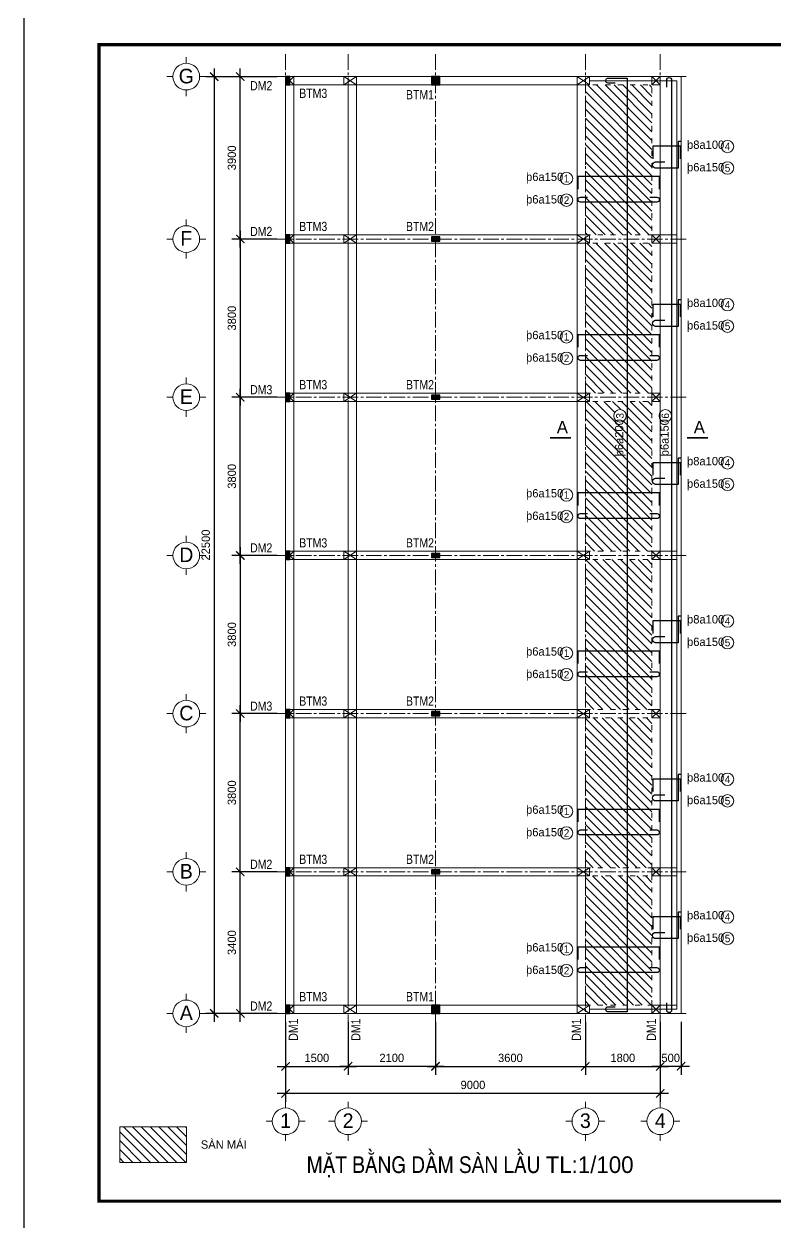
# Model space of a CAD drawing. Header units: inches. Extents: x 566748 to 757280, y 592180 to 740680.
# Drawn here: x 566748 to 584791, y 622342 to 651119 of the extents above; entities that cross this region are included whole.
import ezdxf
from ezdxf.enums import TextEntityAlignment as Align

# ---------------------------------------------------------------- set-up
doc = ezdxf.new("R2010")
doc.units = ezdxf.units.IN
doc.header["$MEASUREMENT"] = 0
for name, pattern in [('ACAD_ISO03W100', [30, 12, -18]), ('ACAD_ISO10W100', [18, 12, -3, 0, -3]), ('CENTER2', [1.125, 0.75, -0.125, 0.125, -0.125])]:
    doc.linetypes.add(name, pattern=pattern)
for name, color, linetype in [('cot', 123, 'Continuous'), ('LAYER7', 7, 'Continuous'), ('TEXT', 4, 'Continuous')]:
    doc.layers.add(name, color=color, linetype=linetype)
for name, color, linetype, lineweight in [('HACTH', 8, 'Continuous', 5), ('NET CB', 2, 'Continuous', 20), ('NET GHI CHU', 7, 'Continuous', 13), ('NET KICH THUOC', 9, 'Continuous', 13), ('NET THEP DAI', 3, 'Continuous', 30), ('NET TRUC', 8, 'ACAD_ISO10W100', 9)]:
    doc.layers.add(name, color=color, linetype=linetype, lineweight=lineweight)
doc.styles.add('chu dan', font='Fonts5.ttf', dxfattribs={"height": 350})
doc.styles.add('DIM', font='Fonts5.ttf')
doc.styles.get("Standard").update_dxf_attribs({"font": 'VHELVEN0.TTF'})
doc.styles.add('TEXT', font='Fonts5.ttf')
doc.styles.add('VNAVO', font='VARIALN.TTF', dxfattribs={"width": 1.1})
doc.styles.add('VNIHELVE', font='Fonts5.ttf', dxfattribs={"height": 180})
doc.dimstyles.new('M 1-100', dxfattribs={"dimtxt": 200, "dimasz": 200, "dimexe": 200, "dimexo": 200, "dimgap": 100, "dimtad": 1, "dimtoh": 1, "dimdec": 0, "dimzin": 0, "dimdsep": 46, "dimtxsty": 'DIM', "dimblk": 'ARCHTICK', "dimcen": 200, "dimdle": 200, "dimadec": 0, "dimazin": 0, "dimtfac": 1, "dimtdec": 0, "dimtix": 1, "dimtofl": 0, "dimtmove": 2, "dimatfit": 3, "dimfxl": 1, "dimtolj": 1, "dimtzin": 0, "dimarcsym": 0})

# ---------------------------------------------------------------- blocks, each defined once
blk = doc.blocks.new('_ArchTick')
at = {"color": 0, "linetype": 'ByBlock', "const_width": 0.15}
blk.add_lwpolyline([(-0.5, -0.5), (0.5, 0.5)], dxfattribs=at)
blk = doc.blocks.new('*D596')
at = {"layer": 'Defpoints', "color": 0}
for p in [(571945, 630753), (573034, 630753), (573034, 627353)]:
    blk.add_point(p, dxfattribs=at)
at = {"layer": 'NET KICH THUOC', "color": 0, "lineweight": -2}
for p, q in [((571945, 627153), (571945, 630953)), ((572834, 630753), (571745, 630753)), ((572834, 627353), (571745, 627353))]:
    blk.add_line(p, q, dxfattribs=at)
at = {"layer": 'NET KICH THUOC', "color": 0, "lineweight": -2, "xscale": 200, "yscale": 200, "zscale": 200}
for p, rotation in [((571945, 630753), 90), ((571945, 627353), 270)]:
    blk.add_blockref('_ArchTick', p, dxfattribs=dict(at, rotation=rotation))
at = {"layer": 'NET KICH THUOC', "color": 0, "insert": (571743, 629053), "char_height": 200, "attachment_point": 5, "rotation": 90, "style": 'DIM'}
blk.add_mtext('\\A1;3400', dxfattribs=at)
blk = doc.blocks.new('*D597')
at = {"layer": 'Defpoints', "color": 0}
for p in [(571945, 634553), (573034, 634553), (573034, 630753)]:
    blk.add_point(p, dxfattribs=at)
at = {"layer": 'NET KICH THUOC', "color": 0, "lineweight": -2}
for p, q in [((572834, 634553), (571745, 634553)), ((571945, 630553), (571945, 634753)), ((572834, 630753), (571745, 630753))]:
    blk.add_line(p, q, dxfattribs=at)
at = {"layer": 'NET KICH THUOC', "color": 0, "lineweight": -2, "xscale": 200, "yscale": 200, "zscale": 200}
for p, rotation in [((571945, 634553), 90), ((571945, 630753), 270)]:
    blk.add_blockref('_ArchTick', p, dxfattribs=dict(at, rotation=rotation))
at = {"layer": 'NET KICH THUOC', "color": 0, "insert": (571743, 632653), "char_height": 200, "attachment_point": 5, "rotation": 90, "style": 'DIM'}
blk.add_mtext('\\A1;3800', dxfattribs=at)
blk = doc.blocks.new('*D598')
at = {"layer": 'Defpoints', "color": 0}
for p in [(573034, 638353), (571945, 634553), (573034, 634553)]:
    blk.add_point(p, dxfattribs=at)
at = {"layer": 'NET KICH THUOC', "color": 0, "lineweight": -2}
for p, q in [((572834, 638353), (571745, 638353)), ((571945, 638553), (571945, 634353)), ((572834, 634553), (571745, 634553))]:
    blk.add_line(p, q, dxfattribs=at)
at = {"layer": 'NET KICH THUOC', "color": 0, "lineweight": -2, "xscale": 200, "yscale": 200, "zscale": 200}
for p, rotation in [((571945, 638353), 90), ((571945, 634553), 270)]:
    blk.add_blockref('_ArchTick', p, dxfattribs=dict(at, rotation=rotation))
at = {"layer": 'NET KICH THUOC', "color": 0, "insert": (571743, 636453), "char_height": 200, "attachment_point": 5, "rotation": 90, "style": 'DIM'}
blk.add_mtext('\\A1;3800', dxfattribs=at)
blk = doc.blocks.new('*D599')
at = {"layer": 'Defpoints', "color": 0}
for p in [(571945, 642153), (573034, 642153), (573034, 638353)]:
    blk.add_point(p, dxfattribs=at)
at = {"layer": 'NET KICH THUOC', "color": 0, "lineweight": -2}
for p, q in [((571945, 638153), (571945, 642353)), ((572834, 642153), (571745, 642153)), ((572834, 638353), (571745, 638353))]:
    blk.add_line(p, q, dxfattribs=at)
at = {"layer": 'NET KICH THUOC', "color": 0, "lineweight": -2, "xscale": 200, "yscale": 200, "zscale": 200}
for p, rotation in [((571945, 642153), 90), ((571945, 638353), 270)]:
    blk.add_blockref('_ArchTick', p, dxfattribs=dict(at, rotation=rotation))
at = {"layer": 'NET KICH THUOC', "color": 0, "insert": (571743, 640253), "char_height": 200, "attachment_point": 5, "rotation": 90, "style": 'DIM'}
blk.add_mtext('\\A1;3800', dxfattribs=at)
blk = doc.blocks.new('*D600')
at = {"layer": 'Defpoints', "color": 0}
for p in [(573034, 645953), (571945, 642153), (573034, 642153)]:
    blk.add_point(p, dxfattribs=at)
at = {"layer": 'NET KICH THUOC', "color": 0, "lineweight": -2}
for p, q in [((571945, 646153), (571945, 641953)), ((572834, 645953), (571745, 645953)), ((572834, 642153), (571745, 642153))]:
    blk.add_line(p, q, dxfattribs=at)
at = {"layer": 'NET KICH THUOC', "color": 0, "lineweight": -2, "xscale": 200, "yscale": 200, "zscale": 200}
for p, rotation in [((571945, 645953), 90), ((571945, 642153), 270)]:
    blk.add_blockref('_ArchTick', p, dxfattribs=dict(at, rotation=rotation))
at = {"layer": 'NET KICH THUOC', "color": 0, "insert": (571743, 644053), "char_height": 200, "attachment_point": 5, "rotation": 90, "style": 'DIM'}
blk.add_mtext('\\A1;3800', dxfattribs=at)
blk = doc.blocks.new('*D601')
at = {"layer": 'Defpoints', "color": 0}
for p in [(571945, 649853), (573034, 649853), (573034, 645953)]:
    blk.add_point(p, dxfattribs=at)
at = {"layer": 'NET KICH THUOC', "color": 0, "lineweight": -2}
for p, q in [((572834, 649853), (571745, 649853)), ((571945, 645753), (571945, 650053)), ((572834, 645953), (571745, 645953))]:
    blk.add_line(p, q, dxfattribs=at)
at = {"layer": 'NET KICH THUOC', "color": 0, "lineweight": -2, "xscale": 200, "yscale": 200, "zscale": 200}
for p, rotation in [((571945, 649853), 90), ((571945, 645953), 270)]:
    blk.add_blockref('_ArchTick', p, dxfattribs=dict(at, rotation=rotation))
at = {"layer": 'NET KICH THUOC', "color": 0, "insert": (571743, 647903), "char_height": 200, "attachment_point": 5, "rotation": 90, "style": 'DIM'}
blk.add_mtext('\\A1;3900', dxfattribs=at)
blk = doc.blocks.new('*D602')
at = {"layer": 'Defpoints', "color": 0}
for p in [(573034, 649853), (571318, 627353), (573034, 627353)]:
    blk.add_point(p, dxfattribs=at)
at = {"layer": 'NET KICH THUOC', "color": 0, "lineweight": -2}
for p, q in [((572834, 649853), (571118, 649853)), ((571318, 650053), (571318, 627153)), ((572834, 627353), (571118, 627353))]:
    blk.add_line(p, q, dxfattribs=at)
at = {"layer": 'NET KICH THUOC', "color": 0, "lineweight": -2, "xscale": 200, "yscale": 200, "zscale": 200}
for p, rotation in [((571318, 649853), 90), ((571318, 627353), 270)]:
    blk.add_blockref('_ArchTick', p, dxfattribs=dict(at, rotation=rotation))
at = {"layer": 'NET KICH THUOC', "color": 0, "insert": (571116, 638603), "char_height": 200, "attachment_point": 5, "rotation": 90, "style": 'DIM'}
blk.add_mtext('\\A1;22500', dxfattribs=at)
blk = doc.blocks.new('TRM')
at = {"layer": 'NET GHI CHU', "linetype": 'Continuous', "ltscale": 400}
for p, q in [((0, -150), (0, 0)), ((-320, -470), (-470, -470)), ((320, -470), (470, -470)), ((0, -790), (0, -940))]:
    blk.add_line(p, q, dxfattribs=at)
blk.add_circle((0, -470), 320, dxfattribs=at)
at = {"layer": 'NET GHI CHU', "style": 'chu dan'}
blk.add_attdef('TR', text='', height=350, dxfattribs=at).set_placement((0, -470), align=Align.MIDDLE_CENTER)
blk = doc.blocks.new('*D603')
at = {"layer": 'Defpoints', "color": 0}
for p in [(573034, 627353), (574534, 627353), (574534, 626081)]:
    blk.add_point(p, dxfattribs=at)
at = {"layer": 'NET KICH THUOC', "color": 0, "lineweight": -2}
for p, q in [((573034, 627153), (573034, 625881)), ((574534, 627153), (574534, 625881)), ((572834, 626081), (574734, 626081))]:
    blk.add_line(p, q, dxfattribs=at)
at = {"layer": 'NET KICH THUOC', "color": 0, "lineweight": -2, "xscale": 200, "yscale": 200, "zscale": 200, "rotation": 180}
blk.add_blockref('_ArchTick', (573034, 626081), dxfattribs=at)
at = {"layer": 'NET KICH THUOC', "color": 0, "lineweight": -2, "xscale": 200, "yscale": 200, "zscale": 200}
blk.add_blockref('_ArchTick', (574534, 626081), dxfattribs=at)
at = {"layer": 'NET KICH THUOC', "color": 0, "insert": (573784, 626283), "char_height": 200, "attachment_point": 5, "style": 'DIM'}
blk.add_mtext('\\A1;1500', dxfattribs=at)
blk = doc.blocks.new('*D604')
at = {"layer": 'Defpoints', "color": 0}
for p in [(580234, 627353), (582034, 627353), (582034, 626081)]:
    blk.add_point(p, dxfattribs=at)
at = {"layer": 'NET KICH THUOC', "color": 0, "lineweight": -2}
for p, q in [((580234, 627153), (580234, 625881)), ((582034, 627153), (582034, 625881)), ((580034, 626081), (582234, 626081))]:
    blk.add_line(p, q, dxfattribs=at)
at = {"layer": 'NET KICH THUOC', "color": 0, "lineweight": -2, "xscale": 200, "yscale": 200, "zscale": 200, "rotation": 180}
blk.add_blockref('_ArchTick', (580234, 626081), dxfattribs=at)
at = {"layer": 'NET KICH THUOC', "color": 0, "lineweight": -2, "xscale": 200, "yscale": 200, "zscale": 200}
blk.add_blockref('_ArchTick', (582034, 626081), dxfattribs=at)
at = {"layer": 'NET KICH THUOC', "color": 0, "insert": (581134, 626283), "char_height": 200, "attachment_point": 5, "style": 'DIM'}
blk.add_mtext('\\A1;1800', dxfattribs=at)
blk = doc.blocks.new('*D605')
at = {"layer": 'Defpoints', "color": 0}
for p in [(573034, 627353), (582034, 627353), (573034, 625432)]:
    blk.add_point(p, dxfattribs=at)
at = {"layer": 'NET KICH THUOC', "color": 0, "lineweight": -2}
for p, q in [((573034, 627153), (573034, 625232)), ((582034, 627153), (582034, 625232)), ((582234, 625432), (572834, 625432))]:
    blk.add_line(p, q, dxfattribs=at)
at = {"layer": 'NET KICH THUOC', "color": 0, "lineweight": -2, "xscale": 200, "yscale": 200, "zscale": 200, "rotation": 180}
blk.add_blockref('_ArchTick', (573034, 625432), dxfattribs=at)
at = {"layer": 'NET KICH THUOC', "color": 0, "lineweight": -2, "xscale": 200, "yscale": 200, "zscale": 200}
blk.add_blockref('_ArchTick', (582034, 625432), dxfattribs=at)
at = {"layer": 'NET KICH THUOC', "color": 0, "insert": (577534, 625634), "char_height": 200, "attachment_point": 5, "style": 'DIM'}
blk.add_mtext('\\A1;9000', dxfattribs=at)
blk = doc.blocks.new('*D606')
at = {"layer": 'Defpoints', "color": 0}
for p in [(574534, 627353), (576634, 627353), (574534, 626081)]:
    blk.add_point(p, dxfattribs=at)
at = {"layer": 'NET KICH THUOC', "color": 0, "lineweight": -2}
for p, q in [((574534, 627153), (574534, 625881)), ((576634, 627153), (576634, 625881)), ((576834, 626081), (574334, 626081))]:
    blk.add_line(p, q, dxfattribs=at)
at = {"layer": 'NET KICH THUOC', "color": 0, "lineweight": -2, "xscale": 200, "yscale": 200, "zscale": 200, "rotation": 180}
blk.add_blockref('_ArchTick', (574534, 626081), dxfattribs=at)
at = {"layer": 'NET KICH THUOC', "color": 0, "lineweight": -2, "xscale": 200, "yscale": 200, "zscale": 200}
blk.add_blockref('_ArchTick', (576634, 626081), dxfattribs=at)
at = {"layer": 'NET KICH THUOC', "color": 0, "insert": (575584, 626283), "char_height": 200, "attachment_point": 5, "style": 'DIM'}
blk.add_mtext('\\A1;2100', dxfattribs=at)
blk = doc.blocks.new('SH')
at = {"layer": 'NET GHI CHU'}
blk.add_circle((0, 0), 150, dxfattribs=at)
at = {"layer": 'NET GHI CHU', "style": 'VNIHELVE'}
blk.add_attdef('1', text='', height=180, dxfattribs=at).set_placement((0, 0), align=Align.MIDDLE_CENTER)
blk = doc.blocks.new('*D607')
at = {"layer": 'Defpoints', "color": 0}
for p in [(576634, 627353), (580234, 627353), (580234, 626081)]:
    blk.add_point(p, dxfattribs=at)
at = {"layer": 'NET KICH THUOC', "color": 0, "lineweight": -2}
for p, q in [((576634, 627153), (576634, 625881)), ((580234, 627153), (580234, 625881)), ((576434, 626081), (580434, 626081))]:
    blk.add_line(p, q, dxfattribs=at)
at = {"layer": 'NET KICH THUOC', "color": 0, "lineweight": -2, "xscale": 200, "yscale": 200, "zscale": 200, "rotation": 180}
blk.add_blockref('_ArchTick', (576634, 626081), dxfattribs=at)
at = {"layer": 'NET KICH THUOC', "color": 0, "lineweight": -2, "xscale": 200, "yscale": 200, "zscale": 200}
blk.add_blockref('_ArchTick', (580234, 626081), dxfattribs=at)
at = {"layer": 'NET KICH THUOC', "color": 0, "insert": (578434, 626283), "char_height": 200, "attachment_point": 5, "style": 'DIM'}
blk.add_mtext('\\A1;3600', dxfattribs=at)
blk = doc.blocks.new('MCD')
at = {"layer": 'NET GHI CHU'}
blk.add_lwpolyline([(0, 667, 50, 50, 0), (0, 0, 0, 0, 0)], format="xyseb", dxfattribs=at)
at = {"layer": 'TEXT', "linetype": 'ACAD_ISO03W100', "style": 'TEXT'}
blk.add_attdef('MCD', (139, 128), '', height=400, dxfattribs=at)
blk = doc.blocks.new('*D688')
at = {"layer": 'Defpoints', "color": 0}
for p in [(582034, 627353), (582534, 627353), (582034, 626081)]:
    blk.add_point(p, dxfattribs=at)
at = {"layer": 'NET KICH THUOC', "color": 0, "lineweight": -2}
for p, q in [((582034, 627153), (582034, 625881)), ((582534, 627153), (582534, 625881)), ((582734, 626081), (581834, 626081))]:
    blk.add_line(p, q, dxfattribs=at)
at = {"layer": 'NET KICH THUOC', "color": 0, "lineweight": -2, "xscale": 200, "yscale": 200, "zscale": 200, "rotation": 180}
blk.add_blockref('_ArchTick', (582034, 626081), dxfattribs=at)
at = {"layer": 'NET KICH THUOC', "color": 0, "lineweight": -2, "xscale": 200, "yscale": 200, "zscale": 200}
blk.add_blockref('_ArchTick', (582534, 626081), dxfattribs=at)
at = {"layer": 'NET KICH THUOC', "color": 0, "insert": (582284, 626283), "char_height": 200, "attachment_point": 5, "style": 'DIM'}
blk.add_mtext('\\A1;500', dxfattribs=at)

msp = doc.modelspace()

# ---------------------------------------------------------------- hatches: boundary and pattern name
at = {"layer": 'cot', "ltscale": 800}
for points in [[(573034.5, 649653.4), (573134.5, 649653.4), (573134.5, 649853.4), (573034.5, 649853.4)], [(576534.5, 649853.4), (576534.5, 649653.4), (576734.5, 649653.4), (576734.5, 649853.4)], [(573034.5, 645853.4), (573134.5, 645853.4), (573134.5, 646053.4), (573034.5, 646053.4)], [(576734.5, 645903.4), (576734.5, 646003.4), (576534.5, 646003.4), (576534.5, 645903.4)], [(573034.5, 642053.4), (573134.5, 642053.4), (573134.5, 642253.4), (573034.5, 642253.4)], [(576734.5, 642103.4), (576734.5, 642203.4), (576534.5, 642203.4), (576534.5, 642103.4)], [(573034.5, 638253.4), (573134.5, 638253.4), (573134.5, 638453.4), (573034.5, 638453.4)], [(576734.5, 638303.4), (576734.5, 638403.4), (576534.5, 638403.4), (576534.5, 638303.4)], [(573034.5, 634453.4), (573134.5, 634453.4), (573134.5, 634653.4), (573034.5, 634653.4)], [(576734.5, 634503.4), (576734.5, 634603.4), (576534.5, 634603.4), (576534.5, 634503.4)], [(573034.5, 630653.4), (573134.5, 630653.4), (573134.5, 630853.4), (573034.5, 630853.4)], [(576734.5, 630703.4), (576734.5, 630803.4), (576534.5, 630803.4), (576534.5, 630703.4)], [(573034.5, 627353.4), (573134.5, 627353.4), (573134.5, 627553.4), (573034.5, 627553.4)], [(576734.5, 627353.4), (576734.5, 627553.4), (576534.5, 627553.4), (576534.5, 627353.4)]]:
    msp.add_hatch(color=256, dxfattribs=at).paths.add_polyline_path(points)
at = {"layer": 'HACTH'}
h = msp.add_hatch(dxfattribs=at)
h.set_pattern_fill('ANSI31', color=256, scale=1200, angle=90, style=0)
h.paths.add_polyline_path([(580234.5, 627553.4), (581834.5, 627553.4), (581834.5, 630653.4), (580234.5, 630653.4)])
h.paths.add_polyline_path([(581834.5, 634453.4), (580234.5, 634453.4), (580234.5, 630853.4), (581834.5, 630853.4)])
h.paths.add_polyline_path([(581834.5, 638253.4), (580234.5, 638253.4), (580234.5, 634653.4), (581834.5, 634653.4)])
h.paths.add_polyline_path([(581834.5, 642053.4), (580234.5, 642053.4), (580234.5, 638453.4), (581834.5, 638453.4)])
h.paths.add_polyline_path([(580914.5, 641706.8, -1), (581214.5, 641706.8, -1)], flags=16)
h.paths.add_polyline_path([(581834.5, 645853.4), (580234.5, 645853.4), (580234.5, 642253.4), (581834.5, 642253.4)])
h.paths.add_polyline_path([(580234.5, 646053.4), (581834.5, 646053.4), (581834.5, 649653.4), (580234.5, 649653.4)])
h = msp.add_hatch(dxfattribs=at)
h.set_pattern_fill('ANSI31', color=256, scale=1200, angle=90, style=0)
h.set_pattern_definition([(135, (-28725, -25263.5), (-106.066017, -106.066017), [])])
h.paths.add_polyline_path([(570656.8, 624629.9), (569048.9, 624629.9), (569048.9, 623773.8), (570656.8, 623773.8)])

# ---------------------------------------------------------------- linework, layer by layer
at = {"layer": 'cot', "ltscale": 800}
for points in [[(573034.5, 649853.4), (573034.5, 649653.4), (573134.5, 649653.4), (573134.5, 649853.4)], [(576534.5, 649653.4), (576734.5, 649653.4), (576734.5, 649853.4), (576534.5, 649853.4)], [(573034.5, 646053.4), (573034.5, 645853.4), (573134.5, 645853.4), (573134.5, 646053.4)], [(576534.5, 645903.4), (576734.5, 645903.4), (576734.5, 646003.4), (576534.5, 646003.4)], [(573034.5, 642253.4), (573034.5, 642053.4), (573134.5, 642053.4), (573134.5, 642253.4)], [(576534.5, 642103.4), (576734.5, 642103.4), (576734.5, 642203.4), (576534.5, 642203.4)], [(573034.5, 638453.4), (573034.5, 638253.4), (573134.5, 638253.4), (573134.5, 638453.4)], [(576534.5, 638303.4), (576734.5, 638303.4), (576734.5, 638403.4), (576534.5, 638403.4)], [(573034.5, 634653.4), (573034.5, 634453.4), (573134.5, 634453.4), (573134.5, 634653.4)], [(576534.5, 634503.4), (576734.5, 634503.4), (576734.5, 634603.4), (576534.5, 634603.4)], [(573034.5, 630853.4), (573034.5, 630653.4), (573134.5, 630653.4), (573134.5, 630853.4)], [(576534.5, 630703.4), (576734.5, 630703.4), (576734.5, 630803.4), (576534.5, 630803.4)], [(573034.5, 627553.4), (573034.5, 627353.4), (573134.5, 627353.4), (573134.5, 627553.4)], [(576534.5, 627353.4), (576734.5, 627353.4), (576734.5, 627553.4), (576534.5, 627553.4)]]:
    msp.add_lwpolyline(points, close=True, dxfattribs=at)
at = {"layer": 'Defpoints', "linetype": 'Continuous', "ltscale": 0.08}
msp.add_lwpolyline([(566748.3, 621880.3), (608748.3, 621880.3), (608748.3, 651580.3), (566748.3, 651580.3)], close=True, dxfattribs=at)
at = {"layer": 'LAYER7', "linetype": 'Continuous', "const_width": 80}
msp.add_lwpolyline([(607748.3, 650617.8), (568548.3, 650617.8), (568548.3, 622842.9), (607748.3, 622842.9)], close=True, dxfattribs=at)
at = {"layer": 'NET CB', "ltscale": 800}
for p, q in [((573034.5, 649653.4), (573034.5, 649853.4)), ((573034.5, 649853.4), (582034.5, 649853.4)), ((581834.5, 649853.4), (582034.5, 649853.4)), ((582034.5, 649853.4), (582034.5, 627353.4)), ((582034.5, 649853.4), (582034.5, 649653.4)), ((574534.5, 649653.4), (573034.5, 649653.4)), ((582034.5, 627353.4), (581834.5, 627353.4))]:
    msp.add_line(p, q, dxfattribs=at)
msp.add_lwpolyline([(573034.5, 649853.4), (573234.5, 649853.4), (573234.5, 627353.4), (573034.5, 627353.4)], close=True, dxfattribs=at)
for points in [[(574534.5, 649853.4), (574734.5, 649853.4)], [(580034.5, 649853.4), (580234.5, 649853.4)], [(582534.5, 627353.4), (582534.5, 649853.4), (582034.5, 649853.4)], [(574534.5, 646053.4), (574534.5, 649653.4)], [(580034.5, 649653.4), (574734.5, 649653.4)], [(574734.5, 649653.4), (574734.5, 646053.4)], [(580034.5, 646053.4), (580034.5, 649653.4)], [(582434.5, 627453.4), (582434.5, 649753.4), (580334.5, 649753.4)], [(574534.5, 645853.4), (573034.5, 645853.4), (573034.5, 646053.4), (574534.5, 646053.4)], [(574534.5, 642253.4), (574534.5, 645853.4)], [(574734.5, 646053.4), (580034.5, 646053.4)], [(574734.5, 645853.4), (574734.5, 642253.4)], [(580034.5, 645853.4), (574734.5, 645853.4)], [(580034.5, 642253.4), (580034.5, 645853.4)], [(582034.5, 646053.4), (582434.5, 646053.4), (582434.5, 645853.4), (582034.5, 645853.4)], [(574534.5, 642053.4), (573034.5, 642053.4), (573034.5, 642253.4), (574534.5, 642253.4)], [(574534.5, 638453.4), (574534.5, 642053.4)], [(574734.5, 642253.4), (580034.5, 642253.4)], [(580034.5, 642053.4), (574734.5, 642053.4)], [(574734.5, 642053.4), (574734.5, 638453.4)], [(580034.5, 638453.4), (580034.5, 642053.4)], [(574534.5, 638253.4), (573034.5, 638253.4), (573034.5, 638453.4), (574534.5, 638453.4)], [(574734.5, 638453.4), (580034.5, 638453.4)], [(582034.5, 638453.4), (582434.5, 638453.4), (582434.5, 638253.4), (582034.5, 638253.4)], [(574534.5, 634653.4), (574534.5, 638253.4)], [(574734.5, 638253.4), (574734.5, 634653.4)], [(580034.5, 638253.4), (574734.5, 638253.4)], [(580034.5, 634653.4), (580034.5, 638253.4)], [(574534.5, 634453.4), (573034.5, 634453.4), (573034.5, 634653.4), (574534.5, 634653.4)], [(574734.5, 634653.4), (580034.5, 634653.4)], [(574534.5, 630853.4), (574534.5, 634453.4)], [(580034.5, 634453.4), (574734.5, 634453.4)], [(574734.5, 634453.4), (574734.5, 630853.4)], [(580034.5, 630853.4), (580034.5, 634453.4)], [(574534.5, 630653.4), (573034.5, 630653.4), (573034.5, 630853.4), (574534.5, 630853.4)], [(574734.5, 630853.4), (580034.5, 630853.4)], [(582034.5, 630853.4), (582434.5, 630853.4), (582434.5, 630653.4), (582034.5, 630653.4)], [(574534.5, 627553.4), (574534.5, 630653.4)], [(574734.5, 630653.4), (574734.5, 627553.4)], [(580034.5, 630653.4), (574734.5, 630653.4)], [(580034.5, 627553.4), (580034.5, 630653.4)], [(582434.5, 627353.4), (573034.5, 627353.4), (573034.5, 627553.4), (574534.5, 627553.4)], [(574734.5, 627353.4), (574534.5, 627353.4)], [(574734.5, 627553.4), (580034.5, 627553.4)], [(580234.5, 627353.4), (580034.5, 627353.4)], [(582434.5, 627453.4), (580334.5, 627453.4)], [(582034.5, 627553.4), (582434.5, 627553.4), (582434.5, 627453.4)], [(582534.5, 627353.4), (582034.5, 627353.4)]]:
    msp.add_lwpolyline(points, dxfattribs=at)
at = {"layer": 'NET CB'}
msp.add_lwpolyline([(569048.9, 624629.9), (570656.8, 624629.9), (570656.8, 623773.8), (569048.9, 623773.8)], close=True, dxfattribs=at)
at = {"layer": 'NET GHI CHU', "ltscale": 5}
for p, q in [((573034.5, 649653.4), (573234.5, 649853.4)), ((573034.5, 649853.4), (573234.5, 649653.4)), ((574434.5, 649653.4), (574734.5, 649853.4)), ((574434.5, 649853.4), (574734.5, 649653.4)), ((580034.5, 649653.4), (580334.5, 649853.4)), ((580034.5, 649853.4), (580334.5, 649653.4)), ((581834.5, 649653.4), (582034.5, 649853.4)), ((581834.5, 649853.4), (582034.5, 649653.4)), ((581834.5, 649653.4), (582034.5, 649853.4)), ((581834.5, 649853.4), (582034.5, 649653.4)), ((573034.5, 645853.4), (573234.5, 646053.4)), ((573034.5, 646053.4), (573234.5, 645853.4)), ((574434.5, 645853.4), (574734.5, 646053.4)), ((574434.5, 646053.4), (574734.5, 645853.4)), ((580034.5, 645853.4), (580334.5, 646053.4)), ((580034.5, 646053.4), (580334.5, 645853.4)), ((581834.5, 645853.4), (582034.5, 646053.4)), ((581834.5, 646053.4), (582034.5, 645853.4)), ((581834.5, 645853.4), (582034.5, 646053.4)), ((581834.5, 646053.4), (582034.5, 645853.4)), ((573034.5, 642053.4), (573234.5, 642253.4)), ((573034.5, 642253.4), (573234.5, 642053.4)), ((574434.5, 642053.4), (574734.5, 642253.4)), ((574434.5, 642253.4), (574734.5, 642053.4)), ((580034.5, 642053.4), (580334.5, 642253.4)), ((580034.5, 642253.4), (580334.5, 642053.4)), ((581834.5, 642053.4), (582034.5, 642253.4)), ((581834.5, 642253.4), (582034.5, 642053.4)), ((581834.5, 642053.4), (582034.5, 642253.4)), ((581834.5, 642253.4), (582034.5, 642053.4)), ((573034.5, 638253.4), (573234.5, 638453.4)), ((573034.5, 638453.4), (573234.5, 638253.4)), ((574434.5, 638253.4), (574734.5, 638453.4)), ((574434.5, 638453.4), (574734.5, 638253.4)), ((580034.5, 638253.4), (580334.5, 638453.4)), ((580034.5, 638453.4), (580334.5, 638253.4)), ((581834.5, 638253.4), (582034.5, 638453.4)), ((581834.5, 638453.4), (582034.5, 638253.4)), ((581834.5, 638253.4), (582034.5, 638453.4)), ((581834.5, 638453.4), (582034.5, 638253.4)), ((573034.5, 634453.4), (573234.5, 634653.4)), ((573034.5, 634653.4), (573234.5, 634453.4)), ((574434.5, 634453.4), (574734.5, 634653.4)), ((574434.5, 634653.4), (574734.5, 634453.4)), ((580034.5, 634453.4), (580334.5, 634653.4)), ((580034.5, 634653.4), (580334.5, 634453.4)), ((581834.5, 634453.4), (582034.5, 634653.4)), ((581834.5, 634653.4), (582034.5, 634453.4)), ((581834.5, 634453.4), (582034.5, 634653.4)), ((581834.5, 634653.4), (582034.5, 634453.4)), ((573034.5, 630653.4), (573234.5, 630853.4)), ((573034.5, 630853.4), (573234.5, 630653.4)), ((574434.5, 630653.4), (574734.5, 630853.4)), ((574434.5, 630853.4), (574734.5, 630653.4)), ((580034.5, 630653.4), (580334.5, 630853.4)), ((580034.5, 630853.4), (580334.5, 630653.4)), ((581834.5, 630653.4), (582034.5, 630853.4)), ((581834.5, 630853.4), (582034.5, 630653.4)), ((581834.5, 630653.4), (582034.5, 630853.4)), ((581834.5, 630853.4), (582034.5, 630653.4)), ((573034.5, 627353.4), (573234.5, 627553.4)), ((573034.5, 627553.4), (573234.5, 627353.4)), ((574434.5, 627353.4), (574734.5, 627553.4)), ((574434.5, 627553.4), (574734.5, 627353.4)), ((580034.5, 627353.4), (580334.5, 627553.4)), ((580034.5, 627553.4), (580334.5, 627353.4)), ((581834.5, 627353.4), (582034.5, 627553.4)), ((581834.5, 627553.4), (582034.5, 627353.4)), ((581834.5, 627353.4), (582034.5, 627553.4)), ((581834.5, 627553.4), (582034.5, 627353.4))]:
    msp.add_line(p, q, dxfattribs=at)
at = {"layer": 'NET GHI CHU', "linetype": 'ACAD_ISO03W100', "ltscale": 10}
for p, q in [((581834.5, 627553.4), (581834.5, 649853.4)), ((582034.5, 649653.4), (580234.5, 649653.4))]:
    msp.add_line(p, q, dxfattribs=at)
at = {"layer": 'NET GHI CHU', "ltscale": 5}
for points in [[(573234.5, 649653.4), (573234.5, 649853.4), (573034.5, 649853.4), (573034.5, 649653.4)], [(574734.5, 649653.4), (574734.5, 649853.4), (574434.5, 649853.4), (574434.5, 649653.4)], [(580334.5, 649653.4), (580334.5, 649853.4), (580034.5, 649853.4), (580034.5, 649653.4)], [(582034.5, 649653.4), (582034.5, 649853.4), (581834.5, 649853.4), (581834.5, 649653.4)], [(582034.5, 649653.4), (582034.5, 649853.4), (581834.5, 649853.4), (581834.5, 649653.4)], [(573234.5, 645853.4), (573234.5, 646053.4), (573034.5, 646053.4), (573034.5, 645853.4)], [(574734.5, 645853.4), (574734.5, 646053.4), (574434.5, 646053.4), (574434.5, 645853.4)], [(580334.5, 645853.4), (580334.5, 646053.4), (580034.5, 646053.4), (580034.5, 645853.4)], [(582034.5, 645853.4), (582034.5, 646053.4), (581834.5, 646053.4), (581834.5, 645853.4)], [(582034.5, 645853.4), (582034.5, 646053.4), (581834.5, 646053.4), (581834.5, 645853.4)], [(573234.5, 642053.4), (573234.5, 642253.4), (573034.5, 642253.4), (573034.5, 642053.4)], [(574734.5, 642053.4), (574734.5, 642253.4), (574434.5, 642253.4), (574434.5, 642053.4)], [(580334.5, 642053.4), (580334.5, 642253.4), (580034.5, 642253.4), (580034.5, 642053.4)], [(582034.5, 642053.4), (582034.5, 642253.4), (581834.5, 642253.4), (581834.5, 642053.4)], [(582034.5, 642053.4), (582034.5, 642253.4), (581834.5, 642253.4), (581834.5, 642053.4)], [(573234.5, 638253.4), (573234.5, 638453.4), (573034.5, 638453.4), (573034.5, 638253.4)], [(574734.5, 638253.4), (574734.5, 638453.4), (574434.5, 638453.4), (574434.5, 638253.4)], [(580334.5, 638253.4), (580334.5, 638453.4), (580034.5, 638453.4), (580034.5, 638253.4)], [(582034.5, 638253.4), (582034.5, 638453.4), (581834.5, 638453.4), (581834.5, 638253.4)], [(582034.5, 638253.4), (582034.5, 638453.4), (581834.5, 638453.4), (581834.5, 638253.4)], [(573234.5, 634453.4), (573234.5, 634653.4), (573034.5, 634653.4), (573034.5, 634453.4)], [(574734.5, 634453.4), (574734.5, 634653.4), (574434.5, 634653.4), (574434.5, 634453.4)], [(580334.5, 634453.4), (580334.5, 634653.4), (580034.5, 634653.4), (580034.5, 634453.4)], [(582034.5, 634453.4), (582034.5, 634653.4), (581834.5, 634653.4), (581834.5, 634453.4)], [(582034.5, 634453.4), (582034.5, 634653.4), (581834.5, 634653.4), (581834.5, 634453.4)], [(573234.5, 630653.4), (573234.5, 630853.4), (573034.5, 630853.4), (573034.5, 630653.4)], [(574734.5, 630653.4), (574734.5, 630853.4), (574434.5, 630853.4), (574434.5, 630653.4)], [(580334.5, 630653.4), (580334.5, 630853.4), (580034.5, 630853.4), (580034.5, 630653.4)], [(582034.5, 630653.4), (582034.5, 630853.4), (581834.5, 630853.4), (581834.5, 630653.4)], [(582034.5, 630653.4), (582034.5, 630853.4), (581834.5, 630853.4), (581834.5, 630653.4)], [(573234.5, 627353.4), (573234.5, 627553.4), (573034.5, 627553.4), (573034.5, 627353.4)], [(574734.5, 627353.4), (574734.5, 627553.4), (574434.5, 627553.4), (574434.5, 627353.4)], [(580334.5, 627353.4), (580334.5, 627553.4), (580034.5, 627553.4), (580034.5, 627353.4)], [(582034.5, 627353.4), (582034.5, 627553.4), (581834.5, 627553.4), (581834.5, 627353.4)], [(582034.5, 627353.4), (582034.5, 627553.4), (581834.5, 627553.4), (581834.5, 627353.4)]]:
    msp.add_lwpolyline(points, close=True, dxfattribs=at)
at = {"layer": 'NET GHI CHU', "linetype": 'ACAD_ISO03W100', "ltscale": 10}
for points in [[(580234.5, 649653.4), (580234.5, 646053.4)], [(580234.5, 646053.4), (582034.5, 646053.4), (582034.5, 645853.4), (580234.5, 645853.4)], [(580234.5, 645853.4), (580234.5, 642253.4)], [(580234.5, 642253.4), (582034.5, 642253.4), (582034.5, 642053.4), (580234.5, 642053.4)], [(580234.5, 642053.4), (580234.5, 630853.4)], [(580234.5, 638453.4), (582034.5, 638453.4), (582034.5, 638253.4), (580234.5, 638253.4)], [(580234.5, 634653.4), (582034.5, 634653.4), (582034.5, 634453.4), (580234.5, 634453.4)], [(580234.5, 630853.4), (582034.5, 630853.4), (582034.5, 630653.4), (580234.5, 630653.4)], [(580234.5, 630653.4), (580234.5, 627553.4)], [(580234.5, 627553.4), (581834.5, 627553.4)]]:
    msp.add_lwpolyline(points, dxfattribs=at)
at = {"layer": 'NET THEP DAI'}
msp.add_line((581240.4, 627433), (581240.4, 627433), dxfattribs=at)
for points in [[(580951.5, 649699.6), (580781.5, 649699.6, -0.9061353), (580769.8, 649818.4), (581240.4, 649818.4), (581240.4, 627392.8), (580769.8, 627392.8, -0.9061353), (580781.5, 627511.7), (580951.5, 627511.7)], [(582187.5, 649603.4), (582187.5, 649773.4, -1), (582307.5, 649773.4), (582307.5, 649773.4), (582307.5, 627433.4), (582307.5, 627433.4, -1), (582187.5, 627433.4), (582187.5, 627603.4)], [(581784.5, 646959), (581954.5, 646959, -1), (581954.5, 646839), (581954.5, 646839), (580114.5, 646839), (580114.5, 646839, -1), (580114.5, 646959), (580284.5, 646959)], [(581784.5, 643159), (581954.5, 643159, -1), (581954.5, 643039), (581954.5, 643039), (580114.5, 643039), (580114.5, 643039, -1), (580114.5, 643159), (580284.5, 643159)], [(581784.5, 639359), (581954.5, 639359, -1), (581954.5, 639239), (581954.5, 639239), (580114.5, 639239), (580114.5, 639239, -1), (580114.5, 639359), (580284.5, 639359)], [(581784.5, 635559), (581954.5, 635559, -1), (581954.5, 635439), (581954.5, 635439), (580114.5, 635439), (580114.5, 635439, -1), (580114.5, 635559), (580284.5, 635559)], [(581784.5, 631759), (581954.5, 631759, -1), (581954.5, 631639), (581954.5, 631639), (580114.5, 631639), (580114.5, 631639, -1), (580114.5, 631759), (580284.5, 631759)], [(581784.5, 628451.9), (581954.5, 628451.9, -1), (581954.5, 628331.9), (581954.5, 628331.9), (580114.5, 628331.9), (580114.5, 628331.9, -1), (580114.5, 628451.9), (580284.5, 628451.9)]]:
    msp.add_lwpolyline(points, format="xyb", dxfattribs=at)
at = {"layer": 'NET THEP DAI', "ltscale": 0.08}
for points in [[(582534.2, 648293.1), (582463.9, 648293.1), (582463.9, 647655.8), (581920.7, 647655.8, -1), (581920.7, 647805.8), (582145.4, 647805.8)], [(582534.2, 644493.1), (582463.9, 644493.1), (582463.9, 643855.8), (581920.7, 643855.8, -1), (581920.7, 644005.8), (582145.4, 644005.8)], [(582534.2, 640693.1), (582463.9, 640693.1), (582463.9, 640055.8), (581920.7, 640055.8, -1), (581920.7, 640205.8), (582145.4, 640205.8)], [(582534.2, 636893.1), (582463.9, 636893.1), (582463.9, 636255.8), (581920.7, 636255.8, -1), (581920.7, 636405.8), (582145.4, 636405.8)], [(582534.2, 633093.1), (582463.9, 633093.1), (582463.9, 632455.8), (581920.7, 632455.8, -1), (581920.7, 632605.8), (582145.4, 632605.8)], [(582534.2, 629786), (582463.9, 629786), (582463.9, 629148.7), (581920.7, 629148.7, -1), (581920.7, 629298.7), (582145.4, 629298.7)]]:
    msp.add_lwpolyline(points, format="xyb", dxfattribs=at)
for points in [[(582517, 647881.8), (582517, 648181.3), (581854.5, 648181.3), (581854.5, 647881.8)], [(582517, 644081.8), (582517, 644381.3), (581854.5, 644381.3), (581854.5, 644081.8)], [(582517, 640281.8), (582517, 640581.3), (581854.5, 640581.3), (581854.5, 640281.8)], [(582517, 636481.8), (582517, 636781.3), (581854.5, 636781.3), (581854.5, 636481.8)], [(582517, 632681.8), (582517, 632981.3), (581854.5, 632981.3), (581854.5, 632681.8)], [(582517, 629374.7), (582517, 629674.2), (581854.5, 629674.2), (581854.5, 629374.7)]]:
    msp.add_lwpolyline(points, dxfattribs=at)
at = {"layer": 'NET THEP DAI'}
for points in [[(582014.5, 647154), (582014.5, 647454), (580054.5, 647454), (580054.5, 647154)], [(582014.5, 643354), (582014.5, 643654), (580054.5, 643654), (580054.5, 643354)], [(582014.5, 639554), (582014.5, 639854), (580054.5, 639854), (580054.5, 639554)], [(582014.5, 635754), (582014.5, 636054), (580054.5, 636054), (580054.5, 635754)], [(582014.5, 631954), (582014.5, 632254), (580054.5, 632254), (580054.5, 631954)], [(582014.5, 628646.9), (582014.5, 628946.9), (580054.5, 628946.9), (580054.5, 628646.9)]]:
    msp.add_lwpolyline(points, dxfattribs=at)
at = {"layer": 'NET TRUC', "linetype": 'CENTER2', "ltscale": 500}
msp.add_line((582034.5, 650391.8), (582034.5, 626117.3), dxfattribs=at)
for points in [[(573034.5, 650391.8), (573034.5, 626117.3)], [(574534, 650391.8), (574534, 626117.3)], [(576634.5, 650391.8), (576634.5, 626117.3)], [(580234.5, 650391.8), (580234.5, 626117.3)], [(582653.1, 649853.4), (571909.6, 649853.4)], [(582653.1, 645953.4), (571909.6, 645953.4)], [(582653.1, 642153.4), (571909.6, 642153.4)], [(582653.1, 638353.4), (571909.6, 638353.4)], [(582653.1, 634553.4), (571909.6, 634553.4)], [(582653.1, 630753.4), (571909.6, 630753.4)], [(582653.1, 627353.4), (571909.6, 627353.4)]]:
    msp.add_lwpolyline(points, dxfattribs=at)

# ---------------------------------------------------------------- block references
at = {"layer": 'NET KICH THUOC'}
ref = msp.add_blockref('SH', (583649.4, 648177.3), dxfattribs=dict(at, xscale=-1, rotation=180))
ref.add_attrib('1', '4', dxfattribs={"layer": 'NET GHI CHU', "height": 180, "style": 'VNIHELVE'}).set_placement((583649.4, 648177.3), align=Align.MIDDLE_CENTER)
for p, values in [((583649.4, 647659.7), {'1': '5'}), ((579782.4, 646887.7), {'1': '2'}), ((583649.4, 643859.7), {'1': '5'}), ((579782.4, 643087.7), {'1': '2'}), ((583649.4, 640059.7), {'1': '5'}), ((579782.4, 639287.7), {'1': '2'}), ((583649.4, 636259.7), {'1': '5'}), ((579782.4, 635487.7), {'1': '2'}), ((583649.4, 632459.7), {'1': '5'}), ((579782.4, 631687.7), {'1': '2'}), ((583649.4, 629152.6), {'1': '5'}), ((579782.4, 628380.6), {'1': '2'})]:
    msp.add_blockref('SH', p, dxfattribs=at).add_auto_attribs(values)
ref = msp.add_blockref('SH', (579782.4, 647405.3), dxfattribs=dict(at, xscale=-1, rotation=180))
ref.add_attrib('1', '1', dxfattribs={"layer": 'NET GHI CHU', "height": 180, "style": 'VNIHELVE'}).set_placement((579782.4, 647405.3), align=Align.MIDDLE_CENTER)
ref = msp.add_blockref('SH', (583649.4, 644377.3), dxfattribs=dict(at, xscale=-1, rotation=180))
ref.add_attrib('1', '4', dxfattribs={"layer": 'NET GHI CHU', "height": 180, "style": 'VNIHELVE'}).set_placement((583649.4, 644377.3), align=Align.MIDDLE_CENTER)
ref = msp.add_blockref('SH', (579782.4, 643605.3), dxfattribs=dict(at, xscale=-1, rotation=180))
ref.add_attrib('1', '1', dxfattribs={"layer": 'NET GHI CHU', "height": 180, "style": 'VNIHELVE'}).set_placement((579782.4, 643605.3), align=Align.MIDDLE_CENTER)
at = {"layer": 'NET KICH THUOC', "rotation": 90}
for p, values in [((581064.5, 641706.8), {'1': '3'}), ((582155, 641706.8), {'1': '6'})]:
    msp.add_blockref('SH', p, dxfattribs=at).add_auto_attribs(values)
at = {"layer": 'NET KICH THUOC'}
ref = msp.add_blockref('SH', (583649.4, 640577.3), dxfattribs=dict(at, xscale=-1, rotation=180))
ref.add_attrib('1', '4', dxfattribs={"layer": 'NET GHI CHU', "height": 180, "style": 'VNIHELVE'}).set_placement((583649.4, 640577.3), align=Align.MIDDLE_CENTER)
ref = msp.add_blockref('SH', (579782.4, 639805.3), dxfattribs=dict(at, xscale=-1, rotation=180))
ref.add_attrib('1', '1', dxfattribs={"layer": 'NET GHI CHU', "height": 180, "style": 'VNIHELVE'}).set_placement((579782.4, 639805.3), align=Align.MIDDLE_CENTER)
ref = msp.add_blockref('SH', (583649.4, 636777.3), dxfattribs=dict(at, xscale=-1, rotation=180))
ref.add_attrib('1', '4', dxfattribs={"layer": 'NET GHI CHU', "height": 180, "style": 'VNIHELVE'}).set_placement((583649.4, 636777.3), align=Align.MIDDLE_CENTER)
ref = msp.add_blockref('SH', (579782.4, 636005.3), dxfattribs=dict(at, xscale=-1, rotation=180))
ref.add_attrib('1', '1', dxfattribs={"layer": 'NET GHI CHU', "height": 180, "style": 'VNIHELVE'}).set_placement((579782.4, 636005.3), align=Align.MIDDLE_CENTER)
ref = msp.add_blockref('SH', (583649.4, 632977.3), dxfattribs=dict(at, xscale=-1, rotation=180))
ref.add_attrib('1', '4', dxfattribs={"layer": 'NET GHI CHU', "height": 180, "style": 'VNIHELVE'}).set_placement((583649.4, 632977.3), align=Align.MIDDLE_CENTER)
ref = msp.add_blockref('SH', (579782.4, 632205.3), dxfattribs=dict(at, xscale=-1, rotation=180))
ref.add_attrib('1', '1', dxfattribs={"layer": 'NET GHI CHU', "height": 180, "style": 'VNIHELVE'}).set_placement((579782.4, 632205.3), align=Align.MIDDLE_CENTER)
ref = msp.add_blockref('SH', (583649.4, 629670.3), dxfattribs=dict(at, xscale=-1, rotation=180))
ref.add_attrib('1', '4', dxfattribs={"layer": 'NET GHI CHU', "height": 180, "style": 'VNIHELVE'}).set_placement((583649.4, 629670.3), align=Align.MIDDLE_CENTER)
ref = msp.add_blockref('SH', (579782.4, 628898.3), dxfattribs=dict(at, xscale=-1, rotation=180))
ref.add_attrib('1', '1', dxfattribs={"layer": 'NET GHI CHU', "height": 180, "style": 'VNIHELVE'}).set_placement((579782.4, 628898.3), align=Align.MIDDLE_CENTER)
at = {"layer": 'TEXT'}
ref = msp.add_blockref('TRM', (570647.9, 649383.4), dxfattribs=dict(at, xscale=-1, rotation=180))
ref.add_attrib('TR', 'G', dxfattribs={"height": 350, "style": 'chu dan'}).set_placement((570647.9, 649867.5), align=Align.MIDDLE_CENTER)
ref = msp.add_blockref('TRM', (570647.9, 645483.4), dxfattribs=dict(at, xscale=-1, rotation=180))
ref.add_attrib('TR', 'F', dxfattribs={"height": 350, "style": 'chu dan'}).set_placement((570647.9, 645967.5), align=Align.MIDDLE_CENTER)
ref = msp.add_blockref('TRM', (570647.9, 641683.4), dxfattribs=dict(at, xscale=-1, rotation=180))
ref.add_attrib('TR', 'E', dxfattribs={"height": 350, "style": 'chu dan'}).set_placement((570647.9, 642167.5), align=Align.MIDDLE_CENTER)
ref = msp.add_blockref('MCD', (579886.6, 641176.3), dxfattribs=dict(at, xscale=0.75, yscale=0.75, zscale=0.75, rotation=90))
ref.add_attrib('MCD', 'A', (579548.4, 641285.8), dxfattribs={"linetype": 'ACAD_ISO03W100', "height": 300, "style": 'VNIHELVE'})
ref = msp.add_blockref('MCD', (583176.6, 641176.3), dxfattribs=dict(at, xscale=0.75, yscale=0.75, zscale=0.75, rotation=90))
ref.add_attrib('MCD', 'A', (582838.4, 641285.8), dxfattribs={"linetype": 'ACAD_ISO03W100', "height": 300, "style": 'VNIHELVE'})
ref = msp.add_blockref('TRM', (570647.9, 637883.4), dxfattribs=dict(at, xscale=-1, rotation=180))
ref.add_attrib('TR', 'D', dxfattribs={"height": 350, "style": 'chu dan'}).set_placement((570647.9, 638367.5), align=Align.MIDDLE_CENTER)
ref = msp.add_blockref('TRM', (570647.9, 634083.4), dxfattribs=dict(at, xscale=-1, rotation=180))
ref.add_attrib('TR', 'C', dxfattribs={"height": 350, "style": 'chu dan'}).set_placement((570647.9, 634567.5), align=Align.MIDDLE_CENTER)
ref = msp.add_blockref('TRM', (570647.9, 630283.4), dxfattribs=dict(at, xscale=-1, rotation=180))
ref.add_attrib('TR', 'B', dxfattribs={"height": 350, "style": 'chu dan'}).set_placement((570647.9, 630767.5), align=Align.MIDDLE_CENTER)
ref = msp.add_blockref('TRM', (570647.9, 626883.4), dxfattribs=dict(at, xscale=-1, rotation=180))
ref.add_attrib('TR', 'A', dxfattribs={"height": 350, "style": 'chu dan'}).set_placement((570647.9, 627367.5), align=Align.MIDDLE_CENTER)
ref = msp.add_blockref('TRM', (573034.5, 624291.5), dxfattribs=dict(at, xscale=-1, rotation=180))
ref.add_attrib('TR', '1', dxfattribs={"height": 350, "style": 'chu dan'}).set_placement((573034.5, 624775.7), align=Align.MIDDLE_CENTER)
ref = msp.add_blockref('TRM', (574534, 624291.5), dxfattribs=dict(at, xscale=-1, rotation=180))
ref.add_attrib('TR', '2', dxfattribs={"height": 350, "style": 'chu dan'}).set_placement((574534, 624775.7), align=Align.MIDDLE_CENTER)
ref = msp.add_blockref('TRM', (580234.5, 624291.5), dxfattribs=dict(at, xscale=-1, rotation=180))
ref.add_attrib('TR', '3', dxfattribs={"height": 350, "style": 'chu dan'}).set_placement((580234.5, 624775.7), align=Align.MIDDLE_CENTER)
ref = msp.add_blockref('TRM', (582034.5, 624291.5), dxfattribs=dict(at, xscale=-1, rotation=180))
ref.add_attrib('TR', '4', dxfattribs={"height": 350, "style": 'chu dan'}).set_placement((582034.5, 624775.7), align=Align.MIDDLE_CENTER)

# ---------------------------------------------------------------- texts
at = {"layer": 'TEXT', "ltscale": 800, "char_height": 220, "width": 968, "attachment_point": 1}
for s, insert in [('{\\fVNI-Helve-Condense|b0|i0|c0|p2;DM2}', (572181.8, 649745.8)), ('{\\fVNI-Helve-Condense|b0|i0|c0|p2;BTM3}', (573360.8, 649564.4)), ('{\\fVNI-Helve-Condense|b0|i0|c0|p2;BTM1}', (575925.3, 649529.4)), ('{\\fVNI-Helve-Condense|b0|i0|c0|p2;BTM3}', (573360.8, 646364.9)), ('{\\fVNI-Helve-Condense|b0|i0|c0|p2;BTM2}', (575925.3, 646364.9)), ('{\\fVNI-Helve-Condense|b0|i0|c0|p2;DM2}', (572181.8, 646244.4)), ('{\\fVNI-Helve-Condense|b0|i0|c0|p2;DM3}', (572181.8, 642444.4)), ('{\\fVNI-Helve-Condense|b0|i0|c0|p2;BTM3}', (573360.8, 642564.9)), ('{\\fVNI-Helve-Condense|b0|i0|c0|p2;BTM2}', (575925.3, 642564.9)), ('{\\fVNI-Helve-Condense|b0|i0|c0|p2;DM2}', (572181.8, 638644.4)), ('{\\fVNI-Helve-Condense|b0|i0|c0|p2;BTM3}', (573360.8, 638764.9)), ('{\\fVNI-Helve-Condense|b0|i0|c0|p2;BTM2}', (575925.3, 638764.9)), ('{\\fVNI-Helve-Condense|b0|i0|c0|p2;DM3}', (572181.8, 634844.4)), ('{\\fVNI-Helve-Condense|b0|i0|c0|p2;BTM3}', (573360.8, 634964.9)), ('{\\fVNI-Helve-Condense|b0|i0|c0|p2;BTM2}', (575925.3, 634964.9)), ('{\\fVNI-Helve-Condense|b0|i0|c0|p2;BTM3}', (573360.8, 631164.9)), ('{\\fVNI-Helve-Condense|b0|i0|c0|p2;BTM2}', (575925.3, 631164.9)), ('{\\fVNI-Helve-Condense|b0|i0|c0|p2;DM2}', (572181.8, 631044.4)), ('{\\fVNI-Helve-Condense|b0|i0|c0|p2;DM2}', (572181.8, 627638.9)), ('{\\fVNI-Helve-Condense|b0|i0|c0|p2;BTM3}', (573360.8, 627864.9)), ('{\\fVNI-Helve-Condense|b0|i0|c0|p2;BTM1}', (575925.3, 627864.9))]:
    msp.add_mtext(s, dxfattribs=dict(at, insert=insert))
at = {"layer": 'TEXT', "char_height": 200, "width": 866.506, "style": 'VNIHELVE'}
for s, insert, attachment_point in [('þ8a100', (582677.6, 648058.7), 7), ('þ6a150', (582677.6, 647778.3), 1), ('þ6a150', (578810.6, 647286.7), 7), ('þ6a150', (578810.6, 647006.3), 1), ('þ8a100', (582677.6, 644258.7), 7), ('þ6a150', (578810.6, 643486.7), 7), ('þ6a150', (582677.6, 643978.3), 1), ('þ6a150', (578810.6, 643206.3), 1), ('þ8a100', (582677.6, 640458.7), 7), ('þ6a150', (582677.6, 640178.3), 1), ('þ6a150', (578810.6, 639686.7), 7), ('þ6a150', (578810.6, 639406.3), 1), ('þ8a100', (582677.6, 636658.7), 7), ('þ6a150', (582677.6, 636378.3), 1), ('þ6a150', (578810.6, 635886.7), 7), ('þ6a150', (578810.6, 635606.3), 1), ('þ8a100', (582677.6, 632858.7), 7), ('þ6a150', (582677.6, 632578.3), 1), ('þ6a150', (578810.6, 632086.7), 7), ('þ6a150', (578810.6, 631806.3), 1), ('þ8a100', (582677.6, 629551.6), 7), ('þ6a150', (582677.6, 629271.2), 1), ('þ6a150', (578810.6, 628779.6), 7), ('þ6a150', (578810.6, 628499.2), 1)]:
    msp.add_mtext(s, dxfattribs=dict(at, insert=insert, attachment_point=attachment_point))
at = {"layer": 'TEXT', "char_height": 200, "width": 866.506, "attachment_point": 1, "rotation": 90, "style": 'VNIHELVE'}
for s, insert in [('þ6a200', (580945.9, 640735)), ('þ6a150', (582036.4, 640735))]:
    msp.add_mtext(s, dxfattribs=dict(at, insert=insert))
at = {"layer": 'TEXT', "ltscale": 800, "char_height": 220, "width": 968, "attachment_point": 1, "rotation": 90}
for insert in [(573109.3, 626696.8), (574609.3, 626696.8), (579909.3, 626696.8), (581709.3, 626696.8)]:
    msp.add_mtext('{\\fVNI-Helve-Condense|b0|i0|c0|p2;DM1}', dxfattribs=dict(at, insert=insert))
at = {"layer": 'TEXT', "linetype": 'Continuous', "ltscale": 0.05, "style": 'VNAVO'}
for s, insert, char_height, width, attachment_point in [('{\\fVNI-Avo|b0|i0|c0|p2;SAØN MAÙI}', (570997.4, 624302.7), 200, 30450.92, 1), ('{\\fVNI-Helve-Condense|b0|i0|c0|p2;MAËT BAÈNG DAÀM SAØN LAÀU \\fVNI-Avo|b0|i0|c0|p2;TL:1/100}', (577467.2, 623919.6), 400, 16230.019, 2)]:
    msp.add_mtext(s, dxfattribs=dict(at, insert=insert, char_height=char_height, width=width, attachment_point=attachment_point))

# ---------------------------------------------------------------- dimensions: what is measured, and where the dimension line sits
at = {"layer": 'NET KICH THUOC'}
for base, p1, p2, angle, picture, middle in [((571317.9, 627353.4), (573034.5, 649853.4), (573034.5, 627353.4), 90, '*D602', (571115.8, 638603.4)), ((571945.4, 649853.4), (573034.5, 645953.4), (573034.5, 649853.4), 90, '*D601', (571743.3, 647903.4)), ((571945.4, 642153.4), (573034.5, 645953.4), (573034.5, 642153.4), 270, '*D600', (571743.3, 644053.4)), ((571945.4, 642153.4), (573034.5, 638353.4), (573034.5, 642153.4), 90, '*D599', (571743.3, 640253.4)), ((571945.4, 634553.4), (573034.5, 638353.4), (573034.5, 634553.4), 270, '*D598', (571743.3, 636453.4)), ((571945.4, 634553.4), (573034.5, 630753.4), (573034.5, 634553.4), 90, '*D597', (571743.3, 632653.4)), ((571945.4, 630753.4), (573034.5, 627353.4), (573034.5, 630753.4), 90, '*D596', (571743.3, 629053.4)), ((574534.0388, 626081.0424), (573034.4654, 627353.4084), (574534.0388, 627353.4084), 180, '*D603', (573784.2521, 626283.1757)), ((573034.5, 625431.5), (582034.5, 627353.4), (573034.5, 627353.4), 180, '*D605', (577534.5, 625633.7)), ((580234.5, 626081), (576634.5, 627353.4), (580234.5, 627353.4), 180, '*D607', (578434.5, 626283.2)), ((582034.5, 626081), (580234.5, 627353.4), (582034.5, 627353.4), 180, '*D604', (581134.5, 626283.2))]:
    dim = msp.add_linear_dim(base=base, p1=p1, p2=p2, angle=angle, dimstyle='M 1-100', dxfattribs=at)
    dim.commit()
    dim.dimension.update_dxf_attribs({"geometry": picture, "text_midpoint": middle})
dim = msp.add_linear_dim(base=(574534.0388, 626081.0424), p1=(576634.4654, 627353.4084), p2=(574534.0388, 627353.4084), dimstyle='M 1-100', dxfattribs=at)
dim.commit()
dim.dimension.update_dxf_attribs({"geometry": '*D606', "text_midpoint": (575584.2521, 626283.1757)})
dim = msp.add_linear_dim(base=(582034.5, 626081), p1=(582534.5, 627353.4), p2=(582034.5, 627353.4), angle=0, dimstyle='M 1-100', dxfattribs=at)
dim.commit()
dim.dimension.update_dxf_attribs({"geometry": '*D688', "text_midpoint": (582284.5, 626283.2), "dimtype": 160})

doc.saveas('drawing.dxf')
